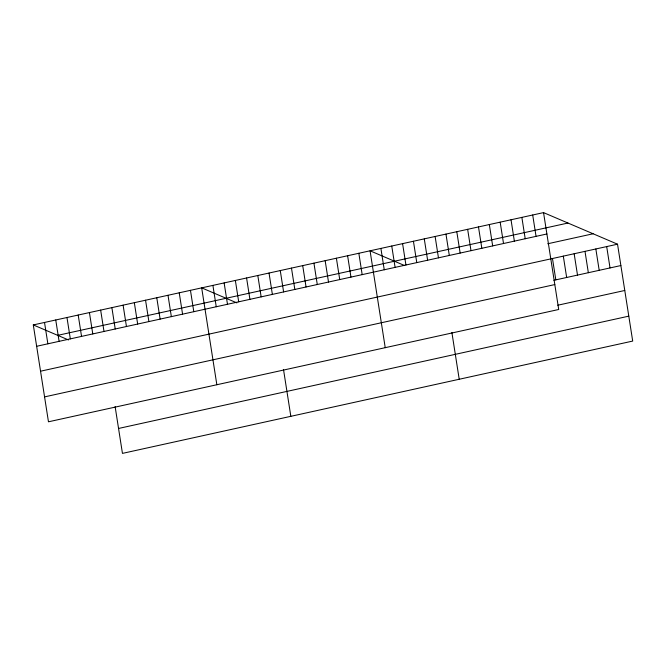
<?xml version="1.0" encoding="UTF-8"?>
<svg xmlns="http://www.w3.org/2000/svg" width="666" height="666" viewBox="0 0 666 666"><rect width="100%" height="100%" fill="white"/><g stroke="black" fill="none" stroke-linecap="round" stroke-linejoin="round"><path stroke-width="1" d="M543.548 212.612L558.716 309.49L48.468 421.803L33.3 324.925L543.548 212.612L617.532 244.197L632.7 341.075L122.452 453.388L115.126 406.593M57.717 335.348L567.956 223.035M36.647 346.287L546.894 233.974M547.768 243.756L593.115 233.774M40.551 371.203L617.532 244.197M553.846 280.303L620.87 265.551M44.572 396.886L554.811 284.573M557.75 305.228L624.775 290.476M118.548 428.463L628.796 316.15M404.362 265.443L370.063 250.799L385.231 347.677M236.88 302.888L201.681 287.862L216.85 384.74M33.3 324.925L68.498 339.951M606.684 246.578L610.031 267.94M595.845 248.967L599.192 270.329M584.998 251.357L588.344 272.71M574.159 253.738L577.505 275.1M563.319 256.127L566.658 277.489M552.472 258.516L555.819 279.87M532.7 215.001L536.047 236.355M521.861 217.382L525.208 238.744M511.022 219.772L514.36 241.134M500.174 222.161L503.521 243.515M489.335 224.542L492.673 245.904M478.488 226.931L481.834 248.293M467.649 229.32L470.995 250.674M456.801 231.71L460.148 253.063M445.962 234.091L449.309 255.453M451.889 332.467L459.215 379.262M435.123 236.48L438.461 257.834M424.275 238.869L427.622 260.223M413.436 241.25L416.774 262.612M402.589 243.639L405.935 265.001M391.75 246.029L395.096 267.382M380.902 248.41L384.249 269.772M358.841 253.271L362.179 274.625M347.61 255.744L350.957 277.098M336.388 258.208L339.735 279.57M325.158 260.681L328.505 282.043M313.936 263.153L317.282 284.515M302.714 265.626L306.052 286.979M291.483 268.098L294.83 289.452M280.261 270.562L283.608 291.924M269.031 273.035L272.377 294.397M283.508 369.53L290.834 416.325M257.809 275.508L261.155 296.87M246.587 277.98L249.925 299.334M235.356 280.453L238.703 301.806M224.134 282.925L227.481 304.279M212.904 285.389L216.25 306.751M190.459 290.334L193.798 311.696M179.229 292.807L182.576 314.161M168.007 295.279L171.353 316.633M156.776 297.744L160.123 319.106M145.554 300.216L148.901 321.578M134.332 302.689L137.671 324.051M123.102 305.161L126.448 326.515M111.88 307.634L115.226 328.987M100.649 310.098L103.996 331.46M89.427 312.57L92.774 333.932M78.205 315.043L81.543 336.405M66.975 317.515L70.321 338.869M55.753 319.988L59.099 341.342M44.522 322.452L47.869 343.814"/></g></svg>
